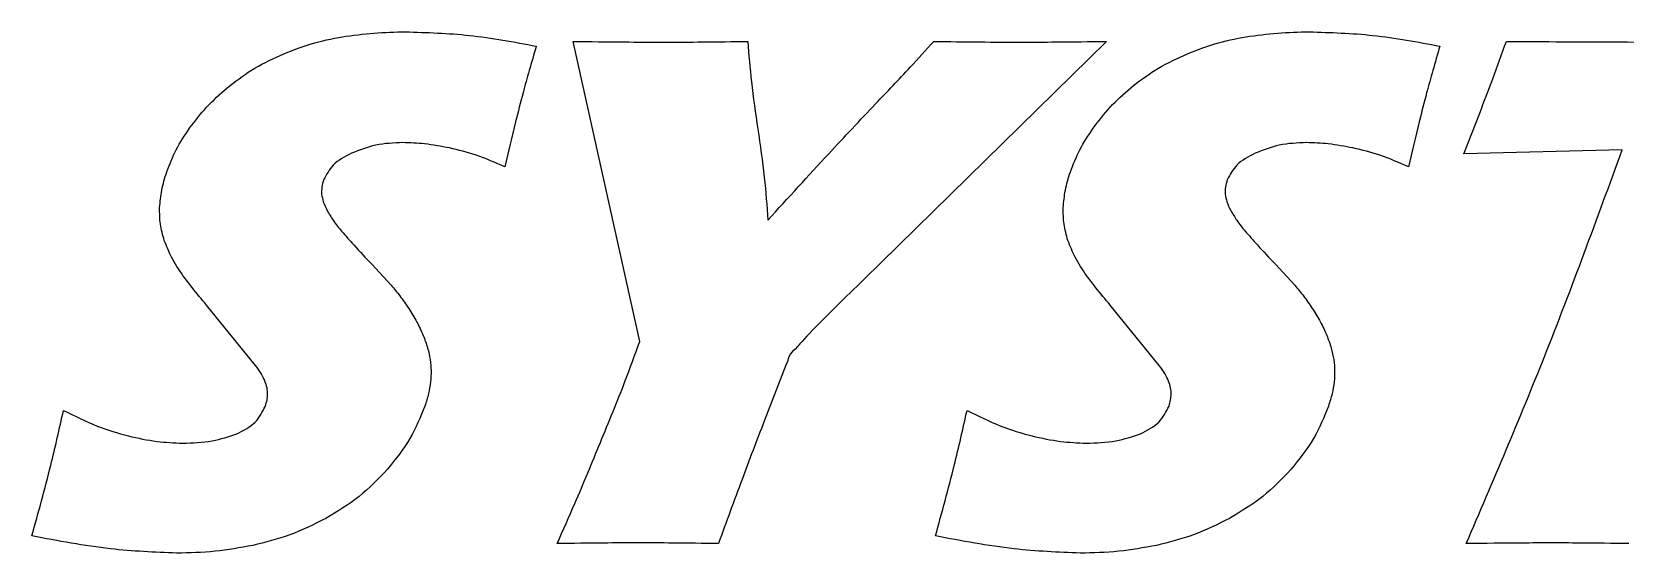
# Model space of a CAD drawing. Header units: millimetres. Extents: x 5 to 293, y 5 to 302.
# Drawn here: x 198.63 to 227.15, y 188.49 to 197.84 of the extents above; entities that cross this region are included whole.
import ezdxf

# ---------------------------------------------------------------- set-up
doc = ezdxf.new("R2010")
doc.units = ezdxf.units.MM
doc.layers.get('0').update_dxf_attribs({"linetype": 'CONTINUOUS'})

msp = doc.modelspace()

# ---------------------------------------------------------------- linework, layer by layer
for p, q in [((209.511, 192.284), (208.32, 197.664)), ((217.867, 197.664), (213.523, 193.398)), ((224.263, 195.647), (224.545, 196.378)), ((227.094, 195.719), (224.263, 195.647)), ((204.714, 193.669), (205.061, 193.293)), ((220.887, 193.669), (221.234, 193.293)), ((202.633, 191.855), (201.758, 192.937)), ((218.807, 191.855), (217.932, 192.937)), ((212.153, 191.928), (212.124, 191.862)), ((212.175, 191.994), (212.153, 191.928)), ((212.204, 192.06), (212.175, 191.994)), ((212.124, 191.862), (211.737, 190.86))]:
    msp.add_line(p, q)
for points, knots in [([(203.072, 197.414), (203.255, 197.488), (203.616, 197.636), (203.999, 197.71), (204.187, 197.747)], [0, 0, 0, 0, 0.0591103, 0.1166444, 0.1166444, 0.1166444, 0.1166444]), ([(204.187, 197.747), (204.376, 197.773), (204.751, 197.824), (205.13, 197.832), (205.319, 197.836)], [0, 0, 0, 0, 0.0568913, 0.1135704, 0.1135704, 0.1135704, 0.1135704]), ([(205.319, 197.836), (205.7, 197.824), (206.487, 197.799), (207.26, 197.653), (207.658, 197.578)], [0, 0, 0, 0, 0.1143704, 0.2356254, 0.2356254, 0.2356254, 0.2356254]), ([(208.32, 197.664), (208.621, 197.66), (209.167, 197.653), (209.712, 197.652), (209.956, 197.651)], [0, 0, 0, 0, 0.0904147, 0.1635947, 0.1635947, 0.1635947, 0.1635947]), ([(209.956, 197.651), (210.183, 197.652), (210.679, 197.653), (211.174, 197.66), (211.443, 197.664)], [0, 0, 0, 0, 0.0681423, 0.1486985, 0.1486985, 0.1486985, 0.1486985]), ([(211.443, 197.664), (211.462, 197.423), (211.504, 196.897), (211.582, 196.375), (211.624, 196.092)], [0, 0, 0, 0, 0.072549, 0.1582808, 0.1582808, 0.1582808, 0.1582808]), ([(213.732, 196.547), (213.94, 196.764), (214.291, 197.131), (214.631, 197.509), (214.771, 197.664)], [0, 0, 0, 0, 0.0898951, 0.1525563, 0.1525563, 0.1525563, 0.1525563]), ([(214.771, 197.664), (215.044, 197.66), (215.579, 197.653), (216.115, 197.652), (216.377, 197.651)], [0, 0, 0, 0, 0.0818546, 0.1606283, 0.1606283, 0.1606283, 0.1606283]), ([(216.377, 197.651), (216.57, 197.652), (217.066, 197.654), (217.563, 197.66), (217.867, 197.664)], [0, 0, 0, 0, 0.0577059, 0.1489864, 0.1489864, 0.1489864, 0.1489864]), ([(219.246, 197.414), (219.429, 197.488), (219.79, 197.636), (220.172, 197.71), (220.361, 197.747)], [0, 0, 0, 0, 0.0591106, 0.1166446, 0.1166446, 0.1166446, 0.1166446]), ([(220.361, 197.747), (220.549, 197.773), (220.925, 197.824), (221.303, 197.832), (221.492, 197.836)], [0, 0, 0, 0, 0.0568911, 0.1135702, 0.1135702, 0.1135702, 0.1135702]), ([(221.492, 197.836), (221.874, 197.824), (222.66, 197.799), (223.434, 197.653), (223.831, 197.578)], [0, 0, 0, 0, 0.11437, 0.2356254, 0.2356254, 0.2356254, 0.2356254]), ([(224.545, 196.378), (224.622, 196.583), (224.785, 197.01), (224.94, 197.44), (225.021, 197.664)], [0, 0, 0, 0, 0.0657142, 0.1371186, 0.1371186, 0.1371186, 0.1371186]), ([(225.021, 197.664), (225.696, 197.66), (227.149, 197.652), (228.602, 197.651), (229.38, 197.651)], [0, 0, 0, 0, 0.2023459, 0.4358991, 0.4358991, 0.4358991, 0.4358991]), ([(202.123, 196.833), (202.266, 196.943), (202.561, 197.171), (202.898, 197.331), (203.072, 197.414)], [0, 0, 0, 0, 0.0536923, 0.1115009, 0.1115009, 0.1115009, 0.1115009]), ([(207.658, 197.578), (207.615, 197.433), (207.534, 197.156), (207.457, 196.877), (207.421, 196.744)], [0, 0, 0, 0, 0.0454038, 0.08671838, 0.08671838, 0.08671838, 0.08671838]), ([(218.297, 196.833), (218.439, 196.943), (218.734, 197.171), (219.071, 197.331), (219.246, 197.414)], [0, 0, 0, 0, 0.0536923, 0.1115009, 0.1115009, 0.1115009, 0.1115009]), ([(223.831, 197.578), (223.789, 197.433), (223.707, 197.156), (223.631, 196.877), (223.594, 196.744)], [0, 0, 0, 0, 0.0454038, 0.08671838, 0.08671838, 0.08671838, 0.08671838]), ([(201.453, 196.111), (201.55, 196.239), (201.751, 196.501), (201.997, 196.721), (202.123, 196.833)], [0, 0, 0, 0, 0.04815228, 0.09874088, 0.09874088, 0.09874088, 0.09874088]), ([(217.626, 196.111), (217.724, 196.239), (217.924, 196.501), (218.171, 196.721), (218.297, 196.833)], [0, 0, 0, 0, 0.04815258, 0.09874084, 0.09874084, 0.09874084, 0.09874084]), ([(207.421, 196.744), (207.376, 196.571), (207.262, 196.129), (207.158, 195.685), (207.094, 195.416)], [0, 0, 0, 0, 0.0538336, 0.1368069, 0.1368069, 0.1368069, 0.1368069]), ([(211.804, 194.461), (212.166, 194.859), (212.802, 195.56), (213.452, 196.249), (213.732, 196.547)], [0, 0, 0, 0, 0.1613025, 0.2840758, 0.2840758, 0.2840758, 0.2840758]), ([(223.594, 196.744), (223.549, 196.571), (223.436, 196.129), (223.331, 195.685), (223.268, 195.416)], [0, 0, 0, 0, 0.0538336, 0.1368069, 0.1368069, 0.1368069, 0.1368069]), ([(201.043, 195.324), (201.096, 195.459), (201.203, 195.736), (201.368, 195.984), (201.453, 196.111)], [0, 0, 0, 0, 0.04331224, 0.08902777, 0.08902777, 0.08902777, 0.08902777]), ([(211.624, 196.092), (211.666, 195.805), (211.746, 195.263), (211.786, 194.717), (211.804, 194.461)], [0, 0, 0, 0, 0.0872008, 0.1641815, 0.1641815, 0.1641815, 0.1641815]), ([(217.217, 195.324), (217.269, 195.459), (217.377, 195.736), (217.542, 195.984), (217.626, 196.111)], [0, 0, 0, 0, 0.04331214, 0.08902768, 0.08902768, 0.08902768, 0.08902768]), ([(204.352, 195.66), (204.233, 195.599), (204.018, 195.489), (203.902, 195.279), (203.851, 195.185)], [0, 0, 0, 0, 0.03913824, 0.07042562, 0.07042562, 0.07042562, 0.07042562]), ([(205.271, 195.851), (205.107, 195.844), (204.79, 195.831), (204.494, 195.716), (204.352, 195.66)], [0, 0, 0, 0, 0.04891967, 0.09443775, 0.09443775, 0.09443775, 0.09443775]), ([(206.102, 195.755), (205.955, 195.783), (205.68, 195.835), (205.401, 195.846), (205.271, 195.851)], [0, 0, 0, 0, 0.04478861, 0.08377425, 0.08377425, 0.08377425, 0.08377425]), ([(207.094, 195.416), (206.926, 195.49), (206.605, 195.632), (206.264, 195.716), (206.102, 195.755)], [0, 0, 0, 0, 0.0550263, 0.105054, 0.105054, 0.105054, 0.105054]), ([(220.526, 195.66), (220.406, 195.599), (220.191, 195.489), (220.076, 195.279), (220.025, 195.185)], [0, 0, 0, 0, 0.03913844, 0.07042556, 0.07042556, 0.07042556, 0.07042556]), ([(221.444, 195.851), (221.28, 195.844), (220.963, 195.831), (220.668, 195.716), (220.526, 195.66)], [0, 0, 0, 0, 0.04892014, 0.09443777, 0.09443777, 0.09443777, 0.09443777]), ([(222.276, 195.755), (222.129, 195.783), (221.854, 195.835), (221.574, 195.846), (221.444, 195.851)], [0, 0, 0, 0, 0.04478814, 0.08377425, 0.08377425, 0.08377425, 0.08377425]), ([(223.268, 195.416), (223.1, 195.49), (222.779, 195.632), (222.438, 195.716), (222.276, 195.755)], [0, 0, 0, 0, 0.0550263, 0.105054, 0.105054, 0.105054, 0.105054]), ([(224.303, 188.664), (224.782, 189.782), (225.777, 192.108), (226.644, 194.485), (227.094, 195.719)], [0, 0, 0, 0, 0.3647766, 0.7588098, 0.7588098, 0.7588098, 0.7588098]), ([(200.916, 194.687), (200.925, 194.791), (200.945, 195.008), (201.009, 195.215), (201.043, 195.324)], [0, 0, 0, 0, 0.03114147, 0.06504884, 0.06504884, 0.06504884, 0.06504884]), ([(203.851, 195.185), (203.838, 195.142), (203.814, 195.058), (203.816, 194.971), (203.816, 194.928)], [0, 0, 0, 0, 0.01338737, 0.02608491, 0.02608491, 0.02608491, 0.02608491]), ([(217.09, 194.687), (217.099, 194.791), (217.118, 195.008), (217.183, 195.215), (217.217, 195.324)], [0, 0, 0, 0, 0.0311415, 0.06504886, 0.06504886, 0.06504886, 0.06504886]), ([(220.025, 195.185), (220.012, 195.142), (219.987, 195.058), (219.989, 194.971), (219.99, 194.928)], [0, 0, 0, 0, 0.01338737, 0.0260849, 0.0260849, 0.0260849, 0.0260849]), ([(203.816, 194.928), (203.824, 194.882), (203.842, 194.779), (203.889, 194.686), (203.914, 194.635)], [0, 0, 0, 0, 0.01391718, 0.03108424, 0.03108424, 0.03108424, 0.03108424]), ([(219.99, 194.928), (219.998, 194.882), (220.016, 194.779), (220.062, 194.686), (220.088, 194.635)], [0, 0, 0, 0, 0.01391718, 0.03108414, 0.03108414, 0.03108414, 0.03108414]), ([(201, 194.097), (200.972, 194.194), (200.917, 194.387), (200.916, 194.587), (200.916, 194.687)], [0, 0, 0, 0, 0.03006197, 0.05985002, 0.05985002, 0.05985002, 0.05985002]), ([(203.914, 194.635), (203.949, 194.575), (204.025, 194.445), (204.12, 194.328), (204.171, 194.265)], [0, 0, 0, 0, 0.02069182, 0.04504682, 0.04504682, 0.04504682, 0.04504682]), ([(217.173, 194.097), (217.146, 194.194), (217.091, 194.387), (217.09, 194.587), (217.09, 194.687)], [0, 0, 0, 0, 0.03006203, 0.05985007, 0.05985007, 0.05985007, 0.05985007]), ([(220.088, 194.635), (220.123, 194.575), (220.198, 194.445), (220.294, 194.328), (220.345, 194.265)], [0, 0, 0, 0, 0.02069182, 0.04504667, 0.04504667, 0.04504667, 0.04504667]), ([(204.171, 194.265), (204.244, 194.182), (204.421, 193.979), (204.605, 193.783), (204.714, 193.669)], [0, 0, 0, 0, 0.03328559, 0.08063513, 0.08063513, 0.08063513, 0.08063513]), ([(220.345, 194.265), (220.418, 194.182), (220.595, 193.979), (220.779, 193.783), (220.887, 193.669)], [0, 0, 0, 0, 0.03328527, 0.08063498, 0.08063498, 0.08063498, 0.08063498]), ([(201.332, 193.471), (201.261, 193.577), (201.128, 193.774), (201.04, 193.995), (201, 194.097)], [0, 0, 0, 0, 0.03819112, 0.07108681, 0.07108681, 0.07108681, 0.07108681]), ([(217.506, 193.471), (217.434, 193.577), (217.301, 193.774), (217.214, 193.995), (217.173, 194.097)], [0, 0, 0, 0, 0.03819112, 0.07108681, 0.07108681, 0.07108681, 0.07108681]), ([(201.758, 192.937), (201.67, 193.042), (201.523, 193.216), (201.386, 193.398), (201.332, 193.471)], [0, 0, 0, 0, 0.04120233, 0.06834628, 0.06834628, 0.06834628, 0.06834628]), ([(213.523, 193.398), (213.192, 193.078), (212.742, 192.642), (212.317, 192.182), (212.204, 192.06)], [0, 0, 0, 0, 0.138105, 0.187919, 0.187919, 0.187919, 0.187919]), ([(217.932, 192.937), (217.843, 193.042), (217.697, 193.216), (217.56, 193.398), (217.506, 193.471)], [0, 0, 0, 0, 0.04120233, 0.06834599, 0.06834599, 0.06834599, 0.06834599]), ([(205.061, 193.293), (205.113, 193.23), (205.226, 193.098), (205.323, 192.954), (205.375, 192.877)], [0, 0, 0, 0, 0.02447233, 0.05208932, 0.05208932, 0.05208932, 0.05208932]), ([(221.234, 193.293), (221.287, 193.23), (221.399, 193.098), (221.497, 192.954), (221.548, 192.877)], [0, 0, 0, 0, 0.02447233, 0.05208932, 0.05208932, 0.05208932, 0.05208932]), ([(205.375, 192.877), (205.425, 192.798), (205.523, 192.643), (205.597, 192.477), (205.633, 192.396)], [0, 0, 0, 0, 0.02824518, 0.05469528, 0.05469528, 0.05469528, 0.05469528]), ([(221.548, 192.877), (221.599, 192.798), (221.696, 192.643), (221.771, 192.477), (221.807, 192.396)], [0, 0, 0, 0, 0.02824554, 0.05469524, 0.05469524, 0.05469524, 0.05469524]), ([(205.633, 192.396), (205.662, 192.321), (205.717, 192.18), (205.745, 192.031), (205.759, 191.961)], [0, 0, 0, 0, 0.0241168, 0.04538113, 0.04538113, 0.04538113, 0.04538113]), ([(208.805, 190.477), (208.955, 190.84), (209.202, 191.438), (209.424, 192.045), (209.511, 192.284)], [0, 0, 0, 0, 0.1176605, 0.193991, 0.193991, 0.193991, 0.193991]), ([(221.807, 192.396), (221.836, 192.321), (221.891, 192.18), (221.919, 192.031), (221.932, 191.961)], [0, 0, 0, 0, 0.02411696, 0.04538129, 0.04538129, 0.04538129, 0.04538129]), ([(205.759, 191.961), (205.766, 191.895), (205.781, 191.762), (205.77, 191.629), (205.765, 191.562)], [0, 0, 0, 0, 0.01992492, 0.03997534, 0.03997534, 0.03997534, 0.03997534]), ([(221.932, 191.961), (221.94, 191.895), (221.954, 191.762), (221.944, 191.629), (221.938, 191.562)], [0, 0, 0, 0, 0.01992488, 0.03997531, 0.03997531, 0.03997531, 0.03997531]), ([(202.802, 191.575), (202.781, 191.621), (202.736, 191.721), (202.669, 191.808), (202.633, 191.855)], [0, 0, 0, 0, 0.0149978, 0.03281974, 0.03281974, 0.03281974, 0.03281974]), ([(218.976, 191.575), (218.955, 191.621), (218.909, 191.721), (218.843, 191.808), (218.807, 191.855)], [0, 0, 0, 0, 0.0149978, 0.0328196, 0.0328196, 0.0328196, 0.0328196]), ([(202.849, 191.344), (202.847, 191.381), (202.843, 191.46), (202.816, 191.535), (202.802, 191.575)], [0, 0, 0, 0, 0.01093344, 0.02365687, 0.02365687, 0.02365687, 0.02365687]), ([(205.765, 191.562), (205.755, 191.492), (205.733, 191.345), (205.688, 191.204), (205.664, 191.13)], [0, 0, 0, 0, 0.02116435, 0.04440804, 0.04440804, 0.04440804, 0.04440804]), ([(219.023, 191.344), (219.021, 191.381), (219.016, 191.46), (218.99, 191.535), (218.976, 191.575)], [0, 0, 0, 0, 0.01093347, 0.02365689, 0.02365689, 0.02365689, 0.02365689]), ([(221.938, 191.562), (221.928, 191.492), (221.907, 191.345), (221.861, 191.204), (221.838, 191.13)], [0, 0, 0, 0, 0.02116435, 0.04440804, 0.04440804, 0.04440804, 0.04440804]), ([(202.3, 190.632), (202.419, 190.691), (202.644, 190.803), (202.756, 191.026), (202.809, 191.13)], [0, 0, 0, 0, 0.03869833, 0.0729503, 0.0729503, 0.0729503, 0.0729503]), ([(202.809, 191.13), (202.82, 191.166), (202.842, 191.236), (202.847, 191.309), (202.849, 191.344)], [0, 0, 0, 0, 0.01133735, 0.02186015, 0.02186015, 0.02186015, 0.02186015]), ([(205.664, 191.13), (205.584, 190.932), (205.417, 190.522), (205.14, 190.177), (204.996, 189.999)], [0, 0, 0, 0, 0.0638298, 0.1319499, 0.1319499, 0.1319499, 0.1319499]), ([(218.474, 190.632), (218.593, 190.691), (218.817, 190.803), (218.93, 191.026), (218.983, 191.13)], [0, 0, 0, 0, 0.03869813, 0.0729501, 0.0729501, 0.0729501, 0.0729501]), ([(218.983, 191.13), (218.994, 191.166), (219.016, 191.236), (219.02, 191.309), (219.023, 191.344)], [0, 0, 0, 0, 0.01133735, 0.02186017, 0.02186017, 0.02186017, 0.02186017]), ([(221.838, 191.13), (221.757, 190.932), (221.591, 190.522), (221.313, 190.177), (221.17, 189.999)], [0, 0, 0, 0, 0.0638296, 0.1319499, 0.1319499, 0.1319499, 0.1319499]), ([(198.629, 188.803), (198.746, 189.223), (198.952, 189.968), (199.122, 190.722), (199.196, 191.051)], [0, 0, 0, 0, 0.1308525, 0.2318873, 0.2318873, 0.2318873, 0.2318873]), ([(199.196, 191.051), (199.394, 190.951), (199.768, 190.763), (200.17, 190.647), (200.358, 190.593)], [0, 0, 0, 0, 0.0665823, 0.1251471, 0.1251471, 0.1251471, 0.1251471]), ([(211.737, 190.86), (211.604, 190.511), (211.325, 189.782), (211.058, 189.048), (210.919, 188.664)], [0, 0, 0, 0, 0.1119399, 0.2343245, 0.2343245, 0.2343245, 0.2343245]), ([(214.803, 188.803), (214.919, 189.223), (215.125, 189.968), (215.295, 190.722), (215.369, 191.051)], [0, 0, 0, 0, 0.1308524, 0.2318873, 0.2318873, 0.2318873, 0.2318873]), ([(215.369, 191.051), (215.568, 190.951), (215.942, 190.763), (216.343, 190.647), (216.531, 190.593)], [0, 0, 0, 0, 0.0665825, 0.1251471, 0.1251471, 0.1251471, 0.1251471]), ([(200.358, 190.593), (200.527, 190.555), (200.847, 190.485), (201.174, 190.471), (201.328, 190.464)], [0, 0, 0, 0, 0.051878, 0.09804725, 0.09804725, 0.09804725, 0.09804725]), ([(201.328, 190.464), (201.506, 190.469), (201.839, 190.478), (202.154, 190.583), (202.3, 190.632)], [0, 0, 0, 0, 0.05319824, 0.09912738, 0.09912738, 0.09912738, 0.09912738]), ([(216.531, 190.593), (216.701, 190.555), (217.02, 190.485), (217.348, 190.471), (217.502, 190.464)], [0, 0, 0, 0, 0.051878, 0.09804725, 0.09804725, 0.09804725, 0.09804725]), ([(217.502, 190.464), (217.68, 190.469), (218.013, 190.478), (218.328, 190.583), (218.474, 190.632)], [0, 0, 0, 0, 0.05319776, 0.09912736, 0.09912736, 0.09912736, 0.09912736]), ([(208.031, 188.664), (208.137, 188.904), (208.405, 189.504), (208.655, 190.112), (208.805, 190.477)], [0, 0, 0, 0, 0.0787135, 0.1971744, 0.1971744, 0.1971744, 0.1971744]), ([(204.996, 189.999), (204.833, 189.828), (204.505, 189.483), (204.097, 189.239), (203.892, 189.116)], [0, 0, 0, 0, 0.0706383, 0.142034, 0.142034, 0.142034, 0.142034]), ([(221.17, 189.999), (221.007, 189.828), (220.679, 189.483), (220.271, 189.239), (220.065, 189.116)], [0, 0, 0, 0, 0.0706383, 0.1420338, 0.1420338, 0.1420338, 0.1420338]), ([(203.892, 189.116), (203.679, 189.009), (203.261, 188.8), (202.807, 188.687), (202.583, 188.631)], [0, 0, 0, 0, 0.0710248, 0.1399322, 0.1399322, 0.1399322, 0.1399322]), ([(220.065, 189.116), (219.853, 189.009), (219.434, 188.8), (218.98, 188.687), (218.757, 188.631)], [0, 0, 0, 0, 0.071025, 0.1399324, 0.1399324, 0.1399324, 0.1399324]), ([(201.221, 188.493), (200.826, 188.51), (199.954, 188.548), (199.098, 188.713), (198.629, 188.803)], [0, 0, 0, 0, 0.118443, 0.2612883, 0.2612883, 0.2612883, 0.2612883]), ([(217.394, 188.493), (216.999, 188.51), (216.128, 188.548), (215.271, 188.713), (214.803, 188.803)], [0, 0, 0, 0, 0.118443, 0.261288, 0.261288, 0.261288, 0.261288]), ([(202.583, 188.631), (202.358, 188.591), (201.908, 188.51), (201.45, 188.498), (201.221, 188.493)], [0, 0, 0, 0, 0.0683631, 0.1371272, 0.1371272, 0.1371272, 0.1371272]), ([(209.486, 188.677), (209.278, 188.677), (208.793, 188.675), (208.308, 188.668), (208.031, 188.664)], [0, 0, 0, 0, 0.0624322, 0.1455355, 0.1455355, 0.1455355, 0.1455355]), ([(210.919, 188.664), (210.645, 188.668), (210.168, 188.675), (209.69, 188.677), (209.486, 188.677)], [0, 0, 0, 0, 0.0820911, 0.1432997, 0.1432997, 0.1432997, 0.1432997]), ([(218.757, 188.631), (218.532, 188.591), (218.081, 188.51), (217.624, 188.498), (217.394, 188.493)], [0, 0, 0, 0, 0.0683631, 0.1371272, 0.1371272, 0.1371272, 0.1371272]), ([(225.823, 188.677), (225.649, 188.676), (225.143, 188.674), (224.636, 188.668), (224.303, 188.664)], [0, 0, 0, 0, 0.0521661, 0.1520045, 0.1520045, 0.1520045, 0.1520045]), ([(227.215, 188.664), (226.92, 188.668), (226.456, 188.674), (225.992, 188.676), (225.823, 188.677)], [0, 0, 0, 0, 0.0886166, 0.1392407, 0.1392407, 0.1392407, 0.1392407])]:
    msp.add_open_spline(points, degree=3, knots=knots)

doc.saveas('drawing.dxf')
